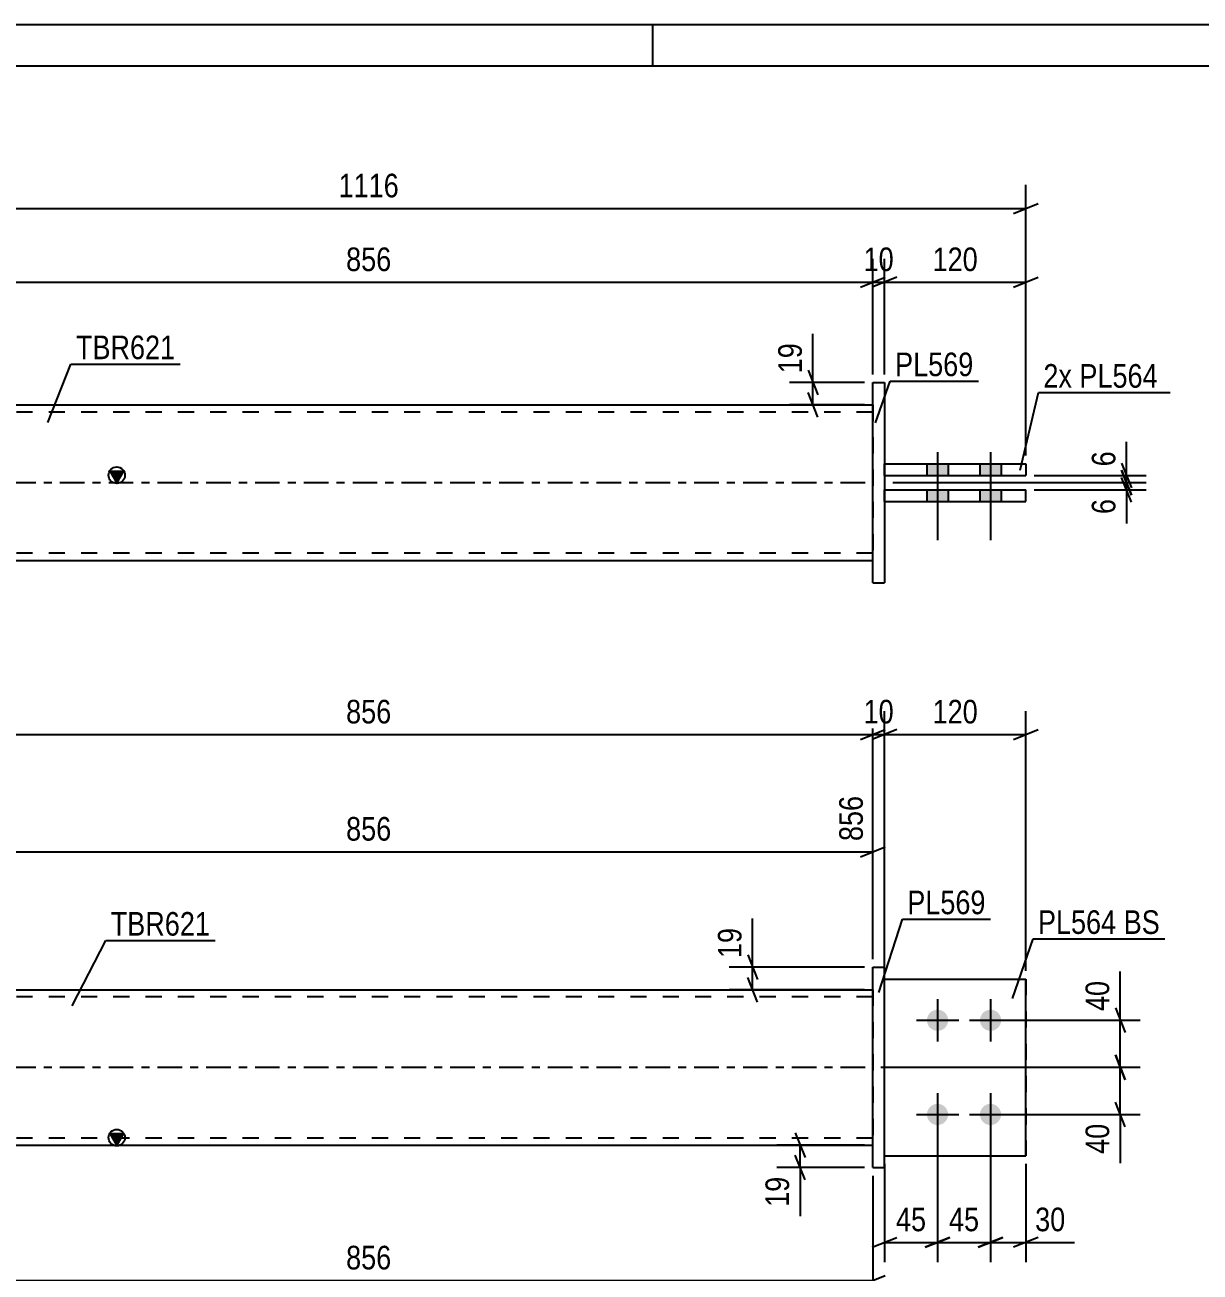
# Model space of a CAD drawing. Header units: millimetres. Extents: x 0 to 420, y 0 to 297.
# Drawn here: x 133.8 to 276.4, y 145.7 to 297 of the extents above; entities that cross this region are included whole.
import ezdxf

# ---------------------------------------------------------------- set-up
doc = ezdxf.new("R2010")
doc.units = ezdxf.units.MM
doc.linetypes.add('DXK_LINE_DOT2', pattern=[3.9198, 1.9599, -1.9599])
doc.linetypes.add('DXK_LINE_DOT3', pattern=[5.9187, 2.979, -0.9799, 0.9799, -0.9799])
doc.styles.add('Arial Narrow', font='ARIALN.TTF', dxfattribs={"height": 0.2})

# ---------------------------------------------------------------- blocks, each defined once
blk = doc.blocks.new('Unknown-585758376-1128')
at = {"color": 5, "linetype": 'Continuous'}
for p, q in [((420, 297), (0, 297)), ((210, 292), (210, 297)), ((415, 292), (5, 292))]:
    blk.add_line(p, q, dxfattribs=at)
blk = doc.blocks.new('Part-585758376-1925 - 1919')
at = {"color": 2, "linetype": 'Continuous'}
for p, q in [((238.1, 181.22), (255.24, 181.22)), ((255.24, 181.22), (255.24, 181.22)), ((255.24, 159.79), (255.24, 181.22)), ((238.1, 159.79), (255.24, 159.79))]:
    blk.add_line(p, q, dxfattribs=at)
at = {"color": 7, "linetype": 'DXK_LINE_DOT2'}
for p, q in [((238.1, 181.22), (255.24, 181.22)), ((238.1, 159.79), (238.1, 181.22)), ((255.24, 181.22), (255.24, 181.22)), ((238.1, 159.79), (238.1, 159.79)), ((238.1, 159.79), (255.24, 159.79))]:
    blk.add_line(p, q, dxfattribs=at)
blk = doc.blocks.new('Bolt-585758376-1928 - 1919')
at = {"linetype": 'Continuous'}
for points in [[(244.53, 177.51), (244.8, 177.48), (245.05, 177.39), (245.29, 177.26), (245.49, 177.08), (245.64, 176.86), (245.75, 176.62), (245.81, 176.35), (245.81, 176.09), (245.75, 175.82), (245.64, 175.58), (245.49, 175.36), (245.29, 175.18), (245.05, 175.05), (244.8, 174.96), (244.53, 174.93), (244.26, 174.96), (244.01, 175.05), (243.77, 175.18), (243.57, 175.36), (243.42, 175.58), (243.31, 175.82), (243.25, 176.09), (243.25, 176.35), (243.31, 176.62), (243.42, 176.86), (243.57, 177.08), (243.77, 177.26), (244.01, 177.39), (244.26, 177.48)], [(250.96, 177.51), (251.23, 177.48), (251.48, 177.39), (251.71, 177.26), (251.91, 177.08), (252.07, 176.86), (252.18, 176.62), (252.24, 176.35), (252.24, 176.09), (252.18, 175.82), (252.07, 175.58), (251.91, 175.36), (251.71, 175.18), (251.48, 175.05), (251.23, 174.96), (250.96, 174.93), (250.69, 174.96), (250.44, 175.05), (250.2, 175.18), (250, 175.36), (249.85, 175.58), (249.74, 175.82), (249.68, 176.09), (249.68, 176.35), (249.74, 176.62), (249.85, 176.86), (250, 177.08), (250.2, 177.26), (250.44, 177.39), (250.69, 177.48)], [(244.53, 166.08), (244.8, 166.05), (245.05, 165.97), (245.29, 165.83), (245.49, 165.65), (245.64, 165.43), (245.75, 165.19), (245.81, 164.93), (245.81, 164.66), (245.75, 164.39), (245.64, 164.15), (245.49, 163.93), (245.29, 163.75), (245.05, 163.62), (244.8, 163.53), (244.53, 163.51), (244.26, 163.53), (244.01, 163.62), (243.77, 163.75), (243.57, 163.93), (243.42, 164.15), (243.31, 164.39), (243.25, 164.66), (243.25, 164.93), (243.31, 165.19), (243.42, 165.43), (243.57, 165.65), (243.77, 165.83), (244.01, 165.97), (244.26, 166.05)], [(250.96, 166.08), (251.23, 166.05), (251.48, 165.97), (251.71, 165.83), (251.91, 165.65), (252.07, 165.43), (252.18, 165.19), (252.24, 164.93), (252.24, 164.66), (252.18, 164.39), (252.07, 164.15), (251.91, 163.93), (251.71, 163.75), (251.48, 163.62), (251.23, 163.53), (250.96, 163.51), (250.69, 163.53), (250.44, 163.62), (250.2, 163.75), (250, 163.93), (249.85, 164.15), (249.74, 164.39), (249.68, 164.66), (249.68, 164.93), (249.74, 165.19), (249.85, 165.43), (250, 165.65), (250.2, 165.83), (250.44, 165.97), (250.69, 166.05)]]:
    blk.add_hatch(color=1, dxfattribs=at).paths.add_polyline_path(points)
at = {"color": 1, "linetype": 'Continuous'}
for p, q in [((244.53, 178.79), (244.53, 173.65)), ((250.96, 178.79), (250.96, 173.65)), ((241.96, 176.22), (247.1, 176.22)), ((248.39, 176.22), (253.53, 176.22)), ((244.53, 167.36), (244.53, 162.22)), ((250.96, 167.36), (250.96, 162.22)), ((241.96, 164.79), (247.1, 164.79)), ((248.39, 164.79), (253.53, 164.79))]:
    blk.add_line(p, q, dxfattribs=at)
blk = doc.blocks.new('Part-585758376-1958 - 1919')
at = {"color": 2, "linetype": 'Continuous'}
for p, q in [((236.67, 182.65), (238.1, 182.65)), ((236.67, 158.36), (236.67, 182.65)), ((238.1, 158.36), (238.1, 182.65)), ((236.67, 158.36), (236.67, 158.36)), ((236.67, 158.36), (238.1, 158.36))]:
    blk.add_line(p, q, dxfattribs=at)
at = {"color": 7, "linetype": 'DXK_LINE_DOT2'}
for p, q in [((236.67, 182.65), (238.1, 182.65)), ((236.67, 158.36), (238.1, 158.36))]:
    blk.add_line(p, q, dxfattribs=at)
blk = doc.blocks.new('Part-585758376-1963 - 1919')
at = {"color": 7, "linetype": 'DXK_LINE_DOT2'}
for p, q in [((238.1, 181.22), (255.24, 181.22)), ((238.1, 159.79), (238.1, 181.22)), ((238.1, 181.22), (255.24, 181.22)), ((255.24, 181.22), (255.24, 181.22)), ((255.24, 181.22), (255.24, 159.79)), ((238.1, 159.79), (238.1, 159.79)), ((238.1, 159.79), (255.24, 159.79)), ((238.1, 159.79), (255.24, 159.79))]:
    blk.add_line(p, q, dxfattribs=at)
blk = doc.blocks.new('Part-585758376-1968 - 1919')
at = {"linetype": 'Continuous'}
blk.add_hatch(color=2, dxfattribs=at).paths.add_polyline_path([(144.97, 161.08), (144.17, 162.48), (145.77, 162.48)])
at = {"color": 2, "linetype": 'Continuous'}
for p, q in [((114.4, 179.93), (236.67, 179.93)), ((144.97, 161.08), (144.17, 162.48)), ((144.17, 162.48), (145.77, 162.48)), ((145.77, 162.48), (144.97, 161.08)), ((114.4, 161.08), (236.67, 161.08))]:
    blk.add_line(p, q, dxfattribs=at)
at = {"color": 7, "linetype": 'DXK_LINE_DOT2'}
for p, q in [((114.4, 161.08), (114.4, 179.93)), ((236.67, 179.08), (114.4, 179.08)), ((236.67, 179.93), (236.67, 161.08)), ((236.67, 161.93), (114.4, 161.93))]:
    blk.add_line(p, q, dxfattribs=at)
at = {"color": 7, "linetype": 'DXK_LINE_DOT3'}
blk.add_line((114.4, 170.51), (236.67, 170.51), dxfattribs=at)
at = {"color": 2, "linetype": 'Continuous'}
blk.add_circle((144.97, 161.98), 1, dxfattribs=at)
blk = doc.blocks.new('Part-585758376-2291 - 2280')
at = {"color": 2, "linetype": 'Continuous'}
for p, q in [((236.67, 253.6), (236.67, 253.6)), ((236.67, 229.32), (236.67, 253.6)), ((236.67, 253.6), (238.1, 253.6)), ((238.1, 253.6), (238.1, 253.6)), ((238.1, 253.6), (238.1, 229.32)), ((236.67, 229.32), (238.1, 229.32)), ((236.67, 229.32), (236.67, 229.32)), ((238.1, 229.32), (238.1, 229.32))]:
    blk.add_line(p, q, dxfattribs=at)
at = {"color": 7, "linetype": 'DXK_LINE_DOT2'}
for p, q in [((236.67, 253.6), (236.67, 253.6)), ((236.67, 253.6), (238.1, 253.6)), ((236.67, 229.32), (238.1, 229.32))]:
    blk.add_line(p, q, dxfattribs=at)
blk = doc.blocks.new('Part-585758376-2311 - 2280')
at = {"color": 2, "linetype": 'Continuous'}
for p, q in [((238.1, 243.75), (255.24, 243.75)), ((255.24, 243.75), (255.24, 242.32)), ((238.1, 242.32), (255.24, 242.32))]:
    blk.add_line(p, q, dxfattribs=at)
at = {"color": 7, "linetype": 'DXK_LINE_DOT2'}
for p, q in [((238.1, 242.32), (238.1, 243.75)), ((238.1, 243.75), (255.24, 243.75)), ((255.24, 243.75), (255.24, 243.75)), ((238.1, 242.32), (255.24, 242.32))]:
    blk.add_line(p, q, dxfattribs=at)
blk = doc.blocks.new('Part-585758376-2306 - 2280')
at = {"color": 2, "linetype": 'Continuous'}
for p, q in [((238.1, 240.6), (255.24, 240.6)), ((238.1, 239.17), (255.24, 239.17)), ((255.24, 239.17), (255.24, 240.6))]:
    blk.add_line(p, q, dxfattribs=at)
at = {"color": 7, "linetype": 'DXK_LINE_DOT2'}
for p, q in [((238.1, 239.17), (238.1, 240.6)), ((238.1, 240.6), (255.24, 240.6)), ((238.1, 239.18), (255.24, 239.18))]:
    blk.add_line(p, q, dxfattribs=at)
blk = doc.blocks.new('Part-585758376-2301 - 2280')
at = {"linetype": 'Continuous'}
blk.add_hatch(color=2, dxfattribs=at).paths.add_polyline_path([(144.97, 241.46), (144.17, 242.86), (145.77, 242.86)])
at = {"color": 2, "linetype": 'Continuous'}
for p, q in [((114.4, 250.89), (236.67, 250.89)), ((144.97, 241.46), (144.17, 242.86)), ((144.17, 242.86), (145.77, 242.86)), ((145.77, 242.86), (144.97, 241.46)), ((114.4, 232.03), (236.67, 232.03))]:
    blk.add_line(p, q, dxfattribs=at)
at = {"color": 7, "linetype": 'DXK_LINE_DOT2'}
for p, q in [((114.4, 250.89), (114.4, 232.03)), ((236.67, 250.03), (114.4, 250.03)), ((236.67, 250.89), (236.67, 232.03)), ((236.67, 232.89), (114.4, 232.89))]:
    blk.add_line(p, q, dxfattribs=at)
at = {"color": 7, "linetype": 'DXK_LINE_DOT3'}
blk.add_line((114.4, 241.46), (236.67, 241.46), dxfattribs=at)
at = {"color": 2, "linetype": 'Continuous'}
blk.add_circle((144.97, 242.36), 1, dxfattribs=at)
blk = doc.blocks.new('Bolt-585758376-2323 - 2280')
at = {"linetype": 'Continuous'}
for points in [[(245.82, 243.75), (243.24, 243.75), (243.24, 242.32), (245.82, 242.32)], [(245.82, 243.75), (243.24, 243.75), (243.24, 242.32), (245.82, 242.32)], [(252.24, 243.75), (249.67, 243.75), (249.67, 242.32), (252.24, 242.32)], [(252.24, 243.75), (249.67, 243.75), (249.67, 242.32), (252.24, 242.32)], [(245.82, 240.6), (243.24, 240.6), (243.24, 239.17), (245.82, 239.17)], [(245.82, 240.6), (243.24, 240.6), (243.24, 239.17), (245.82, 239.17)], [(252.24, 240.6), (249.67, 240.6), (249.67, 239.17), (252.24, 239.17)], [(252.24, 240.6), (249.67, 240.6), (249.67, 239.17), (252.24, 239.17)]]:
    blk.add_hatch(color=1, dxfattribs=at).paths.add_polyline_path(points)
at = {"color": 1, "linetype": 'Continuous'}
for p, q in [((244.53, 245.17), (244.53, 234.46)), ((244.53, 245.17), (244.53, 234.46)), ((250.96, 245.17), (250.96, 234.46)), ((250.96, 245.17), (250.96, 234.46)), ((243.24, 243.75), (243.24, 242.32)), ((243.24, 243.75), (243.24, 242.32)), ((245.82, 243.75), (245.82, 242.32)), ((245.82, 243.75), (245.82, 242.32)), ((249.67, 243.75), (249.67, 242.32)), ((249.67, 243.75), (249.67, 242.32)), ((252.24, 243.75), (252.24, 242.32)), ((252.24, 243.75), (252.24, 242.32)), ((243.24, 240.6), (243.24, 239.17)), ((243.24, 240.6), (243.24, 239.17)), ((245.82, 240.6), (245.82, 239.17)), ((245.82, 240.6), (245.82, 239.17)), ((249.67, 240.6), (249.67, 239.17)), ((249.67, 240.6), (249.67, 239.17)), ((252.24, 240.6), (252.24, 239.17)), ((252.24, 240.6), (252.24, 239.17))]:
    blk.add_line(p, q, dxfattribs=at)
blk = doc.blocks.new('StraightDimension-585758376-2135 - 1919')
at = {"color": 7, "linetype": 'Continuous'}
for p, q in [((227.27, 162.58), (228.47, 159.58)), ((235.67, 161.08), (225.02, 161.08)), ((227.87, 158.36), (227.87, 161.08)), ((228.47, 156.86), (227.27, 159.86)), ((235.67, 158.36), (225.02, 158.36))]:
    blk.add_line(p, q, dxfattribs=at)
at = {"color": 0}
blk.add_wipeout([(227.12, 157.84), (222.92, 157.84), (222.92, 152.98), (227.12, 152.98)], dxfattribs=at)
at = {"color": 7, "linetype": 'Continuous'}
blk.add_line((227.87, 158.36), (227.87, 152.46), dxfattribs=at)
blk.add_line((227.87, 158.36), (227.87, 152.46), dxfattribs=at)
at = {"color": 3, "style": 'Arial Narrow'}
blk.add_text('19', height=2.863, rotation=90.0002, dxfattribs=at).set_placement((226.52, 153.58))
blk = doc.blocks.new('StraightDimension-585758376-2189 - 1919')
at = {"color": 7, "linetype": 'Continuous'}
for p, q in [((114.4, 158.81), (114.4, 141.51)), ((236.67, 157.36), (236.67, 137.85)), ((115.9, 145.24), (112.9, 144.04)), ((114.4, 144.64), (236.67, 144.64)), ((235.17, 144.04), (238.17, 145.24))]:
    blk.add_line(p, q, dxfattribs=at)
at = {"color": 0}
blk.add_wipeout([(178.88, 145.39), (178.88, 149.59), (172.19, 149.59), (172.19, 145.39)], dxfattribs=at)
at = {"color": 0, "linetype": 'Continuous'}
for points in [[(113.8, 143.94), (109.6, 143.94), (109.6, 140.91), (113.8, 140.91)], [(236.07, 143.94), (231.87, 143.94), (231.87, 137.25), (236.07, 137.25)]]:
    blk.add_wipeout(points, dxfattribs=at)
at = {"color": 3, "style": 'Arial Narrow'}
blk.add_text('856', height=2.863, dxfattribs=at).set_placement((172.79, 145.99))
at = {"color": 3, "linetype": 'Continuous', "style": 'Arial Narrow'}
for s, height, p in [('0', 2.86, (113.2, 141.51)), ('856', 2.863, (235.47, 137.85))]:
    blk.add_text(s, height=height, rotation=90.0002, dxfattribs=at).set_placement(p)
blk = doc.blocks.new('StraightDimension-585758376-2059 - 1919')
at = {"color": 7, "linetype": 'Continuous'}
for p, q in [((221.5, 184.15), (222.7, 181.15)), ((235.67, 182.65), (219.25, 182.65)), ((222.1, 179.93), (222.1, 182.65)), ((222.7, 178.43), (221.5, 181.43)), ((235.67, 179.93), (219.25, 179.93))]:
    blk.add_line(p, q, dxfattribs=at)
at = {"color": 0}
blk.add_wipeout([(221.35, 188.03), (217.15, 188.03), (217.15, 183.17), (221.35, 183.17)], dxfattribs=at)
at = {"color": 7, "linetype": 'Continuous'}
blk.add_line((222.1, 182.65), (222.1, 188.55), dxfattribs=at)
blk.add_line((222.1, 182.65), (222.1, 188.55), dxfattribs=at)
at = {"color": 3, "style": 'Arial Narrow'}
blk.add_text('19', height=2.863, rotation=90.0002, dxfattribs=at).set_placement((220.75, 183.77))
blk = doc.blocks.new('StraightDimension-585758376-2121 - 1919')
at = {"color": 7, "linetype": 'Continuous'}
for p, q in [((250.96, 163.79), (250.96, 146.87)), ((255.24, 158.79), (255.24, 146.87)), ((249.46, 148.67), (252.46, 149.87)), ((256.74, 149.87), (253.74, 148.67)), ((250.96, 149.27), (255.24, 149.27))]:
    blk.add_line(p, q, dxfattribs=at)
at = {"color": 0}
blk.add_wipeout([(260.63, 150.02), (260.63, 154.22), (255.77, 154.22), (255.77, 150.02)], dxfattribs=at)
at = {"color": 7, "linetype": 'Continuous'}
blk.add_line((255.24, 149.27), (261.15, 149.27), dxfattribs=at)
blk.add_line((255.24, 149.27), (261.15, 149.27), dxfattribs=at)
at = {"color": 3, "style": 'Arial Narrow'}
blk.add_text('30', height=2.863, dxfattribs=at).set_placement((256.37, 150.62))
blk = doc.blocks.new('StraightDimension-585758376-2010 - 1919')
at = {"color": 7, "linetype": 'Continuous'}
for p, q in [((114.4, 182.24), (114.4, 213.74)), ((236.67, 183.65), (236.67, 213.74)), ((115.9, 211.49), (112.9, 210.29)), ((114.4, 210.89), (236.67, 210.89)), ((235.17, 210.29), (238.17, 211.49))]:
    blk.add_line(p, q, dxfattribs=at)
at = {"color": 0}
blk.add_wipeout([(178.88, 211.64), (178.88, 215.84), (172.19, 215.84), (172.19, 211.64)], dxfattribs=at)
at = {"color": 3, "style": 'Arial Narrow'}
blk.add_text('856', height=2.863, dxfattribs=at).set_placement((172.79, 212.24))
blk = doc.blocks.new('StraightDimension-585758376-2019 - 1919')
at = {"color": 7, "linetype": 'Continuous'}
for p, q in [((236.67, 183.65), (236.67, 213.74)), ((238.1, 182.22), (238.1, 213.74)), ((235.17, 210.29), (238.17, 211.49)), ((239.6, 211.49), (236.6, 210.29)), ((236.67, 210.89), (238.1, 210.89))]:
    blk.add_line(p, q, dxfattribs=at)
at = {"color": 0}
blk.add_wipeout([(239.82, 211.64), (239.82, 215.84), (234.96, 215.84), (234.96, 211.64)], dxfattribs=at)
at = {"color": 3, "style": 'Arial Narrow'}
blk.add_text('10', height=2.863, dxfattribs=at).set_placement((235.56, 212.24))
blk = doc.blocks.new('StraightDimension-585758376-2036 - 1919')
at = {"color": 7, "linetype": 'Continuous'}
for p, q in [((238.1, 182.22), (238.1, 213.74)), ((255.24, 182.22), (255.24, 213.74)), ((239.6, 211.49), (236.6, 210.29)), ((238.1, 210.89), (255.24, 210.89)), ((253.74, 210.29), (256.74, 211.49))]:
    blk.add_line(p, q, dxfattribs=at)
at = {"color": 0}
blk.add_wipeout([(250.01, 211.64), (250.01, 215.84), (243.33, 215.84), (243.33, 211.64)], dxfattribs=at)
at = {"color": 3, "style": 'Arial Narrow'}
blk.add_text('120', height=2.863, dxfattribs=at).set_placement((243.93, 212.24))
blk = doc.blocks.new('StraightDimension-585758376-2066 - 1919')
at = {"color": 7, "linetype": 'Continuous'}
for p, q in [((266.1, 177.72), (267.3, 174.72)), ((251.96, 176.22), (269.1, 176.22)), ((266.7, 170.51), (266.7, 176.22)), ((267.3, 169.01), (266.1, 172.01)), ((237.67, 170.51), (269.1, 170.51))]:
    blk.add_line(p, q, dxfattribs=at)
at = {"color": 0}
blk.add_wipeout([(265.95, 181.6), (261.75, 181.6), (261.75, 176.74), (265.95, 176.74)], dxfattribs=at)
at = {"color": 7, "linetype": 'Continuous'}
blk.add_line((266.7, 176.22), (266.7, 182.13), dxfattribs=at)
blk.add_line((266.7, 176.22), (266.7, 182.13), dxfattribs=at)
at = {"color": 3, "style": 'Arial Narrow'}
blk.add_text('40', height=2.863, rotation=90.0002, dxfattribs=at).set_placement((265.35, 177.34))
blk = doc.blocks.new('StraightDimension-585758376-2081 - 1919')
at = {"color": 7, "linetype": 'Continuous'}
for p, q in [((266.1, 172.01), (267.3, 169.01)), ((237.67, 170.51), (269.1, 170.51)), ((266.7, 164.79), (266.7, 170.51)), ((267.3, 163.29), (266.1, 166.29)), ((251.96, 164.79), (269.1, 164.79))]:
    blk.add_line(p, q, dxfattribs=at)
at = {"color": 0}
blk.add_wipeout([(265.95, 164.27), (261.75, 164.27), (261.75, 159.41), (265.95, 159.41)], dxfattribs=at)
at = {"color": 7, "linetype": 'Continuous'}
blk.add_line((266.7, 164.79), (266.7, 158.88), dxfattribs=at)
blk.add_line((266.7, 164.79), (266.7, 158.88), dxfattribs=at)
at = {"color": 3, "style": 'Arial Narrow'}
blk.add_text('40', height=2.863, rotation=90.0002, dxfattribs=at).set_placement((265.35, 160.01))
blk = doc.blocks.new('StraightDimension-585758376-2095 - 1919')
at = {"color": 7, "linetype": 'Continuous'}
for p, q in [((244.53, 163.79), (244.53, 146.87)), ((238.1, 158.79), (238.1, 146.87)), ((236.6, 148.67), (239.6, 149.87)), ((246.03, 149.87), (243.03, 148.67)), ((238.1, 149.27), (244.53, 149.27))]:
    blk.add_line(p, q, dxfattribs=at)
at = {"color": 0}
blk.add_wipeout([(243.74, 150.02), (243.74, 154.22), (238.89, 154.22), (238.89, 150.02)], dxfattribs=at)
at = {"color": 3, "style": 'Arial Narrow'}
blk.add_text('45', height=2.863, dxfattribs=at).set_placement((239.49, 150.62))
blk = doc.blocks.new('StraightDimension-585758376-2111 - 1919')
at = {"color": 7, "linetype": 'Continuous'}
for p, q in [((244.53, 163.79), (244.53, 146.87)), ((250.96, 163.79), (250.96, 146.87)), ((243.03, 148.67), (246.03, 149.87)), ((252.46, 149.87), (249.46, 148.67)), ((244.53, 149.27), (250.96, 149.27))]:
    blk.add_line(p, q, dxfattribs=at)
at = {"color": 0}
blk.add_wipeout([(250.17, 150.02), (250.17, 154.22), (245.32, 154.22), (245.32, 150.02)], dxfattribs=at)
at = {"color": 3, "style": 'Arial Narrow'}
blk.add_text('45', height=2.863, dxfattribs=at).set_placement((245.92, 150.62))
blk = doc.blocks.new('StraightDimension-585758376-2225 - 1919')
at = {"color": 7, "linetype": 'Continuous'}
for p, q in [((236.67, 183.65), (236.67, 203.45)), ((114.4, 180.93), (114.4, 199.79)), ((115.9, 197.27), (112.9, 196.07)), ((235.17, 196.07), (238.17, 197.27)), ((114.4, 196.67), (236.67, 196.67))]:
    blk.add_line(p, q, dxfattribs=at)
at = {"color": 0, "linetype": 'Continuous'}
for points in [[(236.07, 204.05), (231.87, 204.05), (231.87, 197.37), (236.07, 197.37)], [(113.8, 200.39), (109.6, 200.39), (109.6, 197.37), (113.8, 197.37)]]:
    blk.add_wipeout(points, dxfattribs=at)
at = {"color": 0}
blk.add_wipeout([(178.88, 197.42), (178.88, 201.62), (172.19, 201.62), (172.19, 197.42)], dxfattribs=at)
at = {"color": 3, "linetype": 'Continuous', "style": 'Arial Narrow'}
for s, height, p in [('856', 2.863, (235.47, 197.97)), ('0', 2.86, (113.2, 197.97))]:
    blk.add_text(s, height=height, rotation=90.0002, dxfattribs=at).set_placement(p)
at = {"color": 3, "style": 'Arial Narrow'}
blk.add_text('856', height=2.863, dxfattribs=at).set_placement((172.79, 198.02))
blk = doc.blocks.new('StraightDimension-585758376-2422 - 2280')
at = {"color": 7, "linetype": 'Continuous'}
for p, q in [((95.83, 244.73), (95.83, 277.58)), ((255.24, 244.75), (255.24, 277.58)), ((97.33, 275.33), (94.33, 274.13)), ((95.83, 274.73), (255.24, 274.73)), ((253.74, 274.13), (256.74, 275.33))]:
    blk.add_line(p, q, dxfattribs=at)
at = {"color": 0}
blk.add_wipeout([(179.79, 275.48), (179.79, 279.68), (171.28, 279.68), (171.28, 275.48)], dxfattribs=at)
at = {"color": 3, "style": 'Arial Narrow'}
blk.add_text('1116', height=2.863, dxfattribs=at).set_placement((171.88, 276.08))
blk = doc.blocks.new('StraightDimension-585758376-2381 - 2280')
at = {"color": 7, "linetype": 'Continuous'}
for p, q in [((236.67, 254.6), (236.67, 268.63)), ((238.1, 254.6), (238.1, 268.63)), ((235.17, 265.18), (238.17, 266.38)), ((239.6, 266.38), (236.6, 265.18)), ((236.67, 265.78), (238.1, 265.78))]:
    blk.add_line(p, q, dxfattribs=at)
at = {"color": 0}
blk.add_wipeout([(239.82, 266.53), (239.82, 270.73), (234.96, 270.73), (234.96, 266.53)], dxfattribs=at)
at = {"color": 3, "style": 'Arial Narrow'}
blk.add_text('10', height=2.863, dxfattribs=at).set_placement((235.56, 267.13))
blk = doc.blocks.new('StraightDimension-585758376-2341 - 2280')
at = {"color": 7, "linetype": 'Continuous'}
for p, q in [((266.85, 242.96), (268.05, 239.96)), ((239.1, 241.46), (269.85, 241.46)), ((268.05, 239.1), (266.85, 242.1)), ((267.45, 240.6), (267.45, 241.46)), ((256.24, 240.6), (269.85, 240.6))]:
    blk.add_line(p, q, dxfattribs=at)
at = {"color": 0}
blk.add_wipeout([(266.7, 240.08), (262.5, 240.08), (262.5, 237.05), (266.7, 237.05)], dxfattribs=at)
at = {"color": 7, "linetype": 'Continuous'}
blk.add_line((267.45, 240.6), (267.45, 236.52), dxfattribs=at)
blk.add_line((267.45, 240.6), (267.45, 236.52), dxfattribs=at)
at = {"color": 3, "style": 'Arial Narrow'}
blk.add_text('6', height=2.86, rotation=90.0002, dxfattribs=at).set_placement((266.1, 237.65))
blk = doc.blocks.new('StraightDimension-585758376-2350 - 2280')
at = {"color": 7, "linetype": 'Continuous'}
for p, q in [((266.85, 243.82), (268.05, 240.82)), ((256.24, 242.32), (269.85, 242.32)), ((268.05, 239.96), (266.85, 242.96)), ((267.45, 241.46), (267.45, 242.32)), ((239.1, 241.46), (269.85, 241.46))]:
    blk.add_line(p, q, dxfattribs=at)
at = {"color": 0}
blk.add_wipeout([(266.7, 245.87), (262.5, 245.87), (262.5, 242.84), (266.7, 242.84)], dxfattribs=at)
at = {"color": 7, "linetype": 'Continuous'}
blk.add_line((267.45, 242.32), (267.45, 246.4), dxfattribs=at)
blk.add_line((267.45, 242.32), (267.45, 246.4), dxfattribs=at)
at = {"color": 3, "style": 'Arial Narrow'}
blk.add_text('6', height=2.86, rotation=90.0002, dxfattribs=at).set_placement((266.1, 243.44))
blk = doc.blocks.new('StraightDimension-585758376-2360 - 2280')
at = {"color": 7, "linetype": 'Continuous'}
for p, q in [((228.82, 255.1), (230.02, 252.1)), ((235.67, 253.6), (226.57, 253.6)), ((229.42, 250.89), (229.42, 253.6)), ((230.02, 249.39), (228.82, 252.39)), ((235.67, 250.89), (226.57, 250.89))]:
    blk.add_line(p, q, dxfattribs=at)
at = {"color": 0}
blk.add_wipeout([(228.67, 258.98), (224.47, 258.98), (224.47, 254.13), (228.67, 254.13)], dxfattribs=at)
at = {"color": 7, "linetype": 'Continuous'}
blk.add_line((229.42, 253.6), (229.42, 259.51), dxfattribs=at)
blk.add_line((229.42, 253.6), (229.42, 259.51), dxfattribs=at)
at = {"color": 3, "style": 'Arial Narrow'}
blk.add_text('19', height=2.863, rotation=90.0002, dxfattribs=at).set_placement((228.07, 254.73))
blk = doc.blocks.new('StraightDimension-585758376-2371 - 2280')
at = {"color": 7, "linetype": 'Continuous'}
for p, q in [((238.1, 254.6), (238.1, 268.63)), ((255.24, 244.75), (255.24, 268.63)), ((239.6, 266.38), (236.6, 265.18)), ((253.74, 265.18), (256.74, 266.38)), ((238.1, 265.78), (255.24, 265.78))]:
    blk.add_line(p, q, dxfattribs=at)
at = {"color": 0}
blk.add_wipeout([(250.01, 266.53), (250.01, 270.73), (243.33, 270.73), (243.33, 266.53)], dxfattribs=at)
at = {"color": 3, "style": 'Arial Narrow'}
blk.add_text('120', height=2.863, dxfattribs=at).set_placement((243.93, 267.13))
blk = doc.blocks.new('StraightDimension-585758376-2391 - 2280')
at = {"color": 7, "linetype": 'Continuous'}
for p, q in [((114.4, 253.19), (114.4, 268.63)), ((236.67, 254.6), (236.67, 268.63)), ((115.9, 266.38), (112.9, 265.18)), ((235.17, 265.18), (238.17, 266.38)), ((114.4, 265.78), (236.67, 265.78))]:
    blk.add_line(p, q, dxfattribs=at)
at = {"color": 0}
blk.add_wipeout([(178.88, 266.53), (178.88, 270.73), (172.19, 270.73), (172.19, 266.53)], dxfattribs=at)
at = {"color": 3, "style": 'Arial Narrow'}
blk.add_text('856', height=2.863, dxfattribs=at).set_placement((172.79, 267.13))
blk = doc.blocks.new('Mark-585758376-1954 - 1919')
at = {"color": 0}
blk.add_wipeout([(250.36, 189.09), (250.36, 192.09), (240.86, 192.09), (240.86, 189.09)], dxfattribs=at)
blk.add_wipeout([(250.36, 189.09), (250.36, 192.09), (240.86, 192.09), (240.86, 189.09)], dxfattribs=at)
at = {"color": 30, "linetype": 'Continuous'}
for p, q in [((237.41, 179.61), (240.26, 188.49)), ((240.26, 188.49), (250.96, 188.49))]:
    blk.add_line(p, q, dxfattribs=at)
at = {"color": 3, "style": 'Arial Narrow'}
blk.add_text('PL569', height=2.863, dxfattribs=at).set_placement((240.86, 189.09))
blk = doc.blocks.new('Mark-585758376-1964 - 1919')
at = {"color": 0}
blk.add_wipeout([(156.29, 186.49), (156.29, 189.49), (144.24, 189.49), (144.24, 186.49)], dxfattribs=at)
blk.add_wipeout([(156.29, 186.49), (156.29, 189.49), (144.24, 189.49), (144.24, 186.49)], dxfattribs=at)
at = {"color": 30, "linetype": 'Continuous'}
for p, q in [((139.56, 177.99), (143.64, 185.89)), ((143.64, 185.89), (156.89, 185.89))]:
    blk.add_line(p, q, dxfattribs=at)
at = {"color": 3, "style": 'Arial Narrow'}
blk.add_text('TBR621', height=2.863, dxfattribs=at).set_placement((144.24, 186.49))
blk = doc.blocks.new('MarkSet-585758376-2271 - 1919')
at = {"color": 0}
for points in [[(266.21, 186.7), (266.21, 189.7), (256.71, 189.7), (256.71, 186.7)], [(271.49, 186.7), (271.49, 189.7), (267.11, 189.7), (267.11, 186.7)]]:
    blk.add_wipeout(points, dxfattribs=at)
for points in [[(266.21, 186.7), (266.21, 189.7), (256.71, 189.7), (256.71, 186.7)], [(271.49, 186.7), (271.49, 189.7), (267.11, 189.7), (267.11, 186.7)]]:
    blk.add_wipeout(points, dxfattribs=at)
at = {"color": 30, "linetype": 'Continuous'}
for p, q in [((253.61, 178.86), (256.11, 186.1)), ((256.11, 186.1), (272.09, 186.1))]:
    blk.add_line(p, q, dxfattribs=at)
at = {"color": 3, "style": 'Arial Narrow'}
for s, p in [('PL564', (256.71, 186.7)), ('BS', (267.11, 186.7))]:
    blk.add_text(s, height=2.863, dxfattribs=at).set_placement(p)
blk = doc.blocks.new('Mark-585758376-2287 - 2280')
at = {"color": 0}
blk.add_wipeout([(248.88, 254.38), (248.88, 257.38), (239.38, 257.38), (239.38, 254.38)], dxfattribs=at)
blk.add_wipeout([(248.88, 254.38), (248.88, 257.38), (239.38, 257.38), (239.38, 254.38)], dxfattribs=at)
at = {"color": 30, "linetype": 'Continuous'}
for p, q in [((237, 248.7), (238.78, 253.78)), ((238.78, 253.78), (249.48, 253.78))]:
    blk.add_line(p, q, dxfattribs=at)
at = {"color": 3, "style": 'Arial Narrow'}
blk.add_text('PL569', height=2.863, dxfattribs=at).set_placement((239.38, 254.38))
blk = doc.blocks.new('Mark-585758376-2297 - 2280')
at = {"color": 0}
blk.add_wipeout([(152.08, 256.44), (152.08, 259.44), (140.02, 259.44), (140.02, 256.44)], dxfattribs=at)
blk.add_wipeout([(152.08, 256.44), (152.08, 259.44), (140.02, 259.44), (140.02, 256.44)], dxfattribs=at)
at = {"color": 30, "linetype": 'Continuous'}
for p, q in [((136.6, 248.76), (139.42, 255.84)), ((139.42, 255.84), (152.68, 255.84))]:
    blk.add_line(p, q, dxfattribs=at)
at = {"color": 3, "style": 'Arial Narrow'}
blk.add_text('TBR621', height=2.863, dxfattribs=at).set_placement((140.02, 256.44))
blk = doc.blocks.new('MarkSet-585758376-2526 - 2280')
at = {"color": 0}
for points in [[(260.84, 252.98), (260.84, 255.98), (257.37, 255.98), (257.37, 252.98)], [(271.24, 252.98), (271.24, 255.98), (261.74, 255.98), (261.74, 252.98)]]:
    blk.add_wipeout(points, dxfattribs=at)
for points in [[(260.84, 252.98), (260.84, 255.98), (257.37, 255.98), (257.37, 252.98)], [(271.24, 252.98), (271.24, 255.98), (261.74, 255.98), (261.74, 252.98)]]:
    blk.add_wipeout(points, dxfattribs=at)
at = {"color": 30, "linetype": 'Continuous'}
for p, q in [((254.56, 242.97), (256.77, 252.38)), ((256.77, 252.38), (272.74, 252.38))]:
    blk.add_line(p, q, dxfattribs=at)
at = {"color": 3, "style": 'Arial Narrow'}
for s, p in [('2x', (257.37, 252.98)), ('PL564', (261.74, 252.98))]:
    blk.add_text(s, height=2.863, dxfattribs=at).set_placement(p)

msp = doc.modelspace()

# ---------------------------------------------------------------- block references
for name in ['Unknown-585758376-1128', 'Part-585758376-2291 - 2280', 'Part-585758376-2301 - 2280', 'Bolt-585758376-2323 - 2280', 'Part-585758376-2311 - 2280', 'Part-585758376-2306 - 2280', 'Part-585758376-1958 - 1919', 'Part-585758376-1925 - 1919', 'Part-585758376-1963 - 1919', 'Part-585758376-1968 - 1919', 'Bolt-585758376-1928 - 1919']:
    msp.add_blockref(name, (0, 0))

# ---------------------------------------------------------------- next in the draw order: block references
for name in ['StraightDimension-585758376-2422 - 2280', 'StraightDimension-585758376-2341 - 2280', 'StraightDimension-585758376-2059 - 1919', 'StraightDimension-585758376-2121 - 1919', 'StraightDimension-585758376-2135 - 1919']:
    msp.add_blockref(name, (0, 0))

# ---------------------------------------------------------------- next in the draw order: block references
for name in ['StraightDimension-585758376-2381 - 2280', 'StraightDimension-585758376-2350 - 2280', 'StraightDimension-585758376-2010 - 1919', 'StraightDimension-585758376-2189 - 1919']:
    msp.add_blockref(name, (0, 0))

# ---------------------------------------------------------------- next in the draw order: block references
for name in ['StraightDimension-585758376-2371 - 2280', 'StraightDimension-585758376-2360 - 2280', 'StraightDimension-585758376-2019 - 1919']:
    msp.add_blockref(name, (0, 0))

# ---------------------------------------------------------------- next in the draw order: block references
for name in ['StraightDimension-585758376-2391 - 2280', 'MarkSet-585758376-2526 - 2280', 'StraightDimension-585758376-2036 - 1919']:
    msp.add_blockref(name, (0, 0))

# ---------------------------------------------------------------- next in the draw order: block references
for name in ['Mark-585758376-2297 - 2280', 'Mark-585758376-2287 - 2280', 'StraightDimension-585758376-2066 - 1919']:
    msp.add_blockref(name, (0, 0))

# ---------------------------------------------------------------- next in the draw order: block references
for name in ['StraightDimension-585758376-2225 - 1919', 'MarkSet-585758376-2271 - 1919', 'StraightDimension-585758376-2081 - 1919']:
    msp.add_blockref(name, (0, 0))

# ---------------------------------------------------------------- next in the draw order: block references
for name in ['Mark-585758376-1954 - 1919', 'Mark-585758376-1964 - 1919', 'StraightDimension-585758376-2095 - 1919']:
    msp.add_blockref(name, (0, 0))

# ---------------------------------------------------------------- next in the draw order: block references
msp.add_blockref('StraightDimension-585758376-2111 - 1919', (0, 0))

doc.saveas('drawing.dxf')
